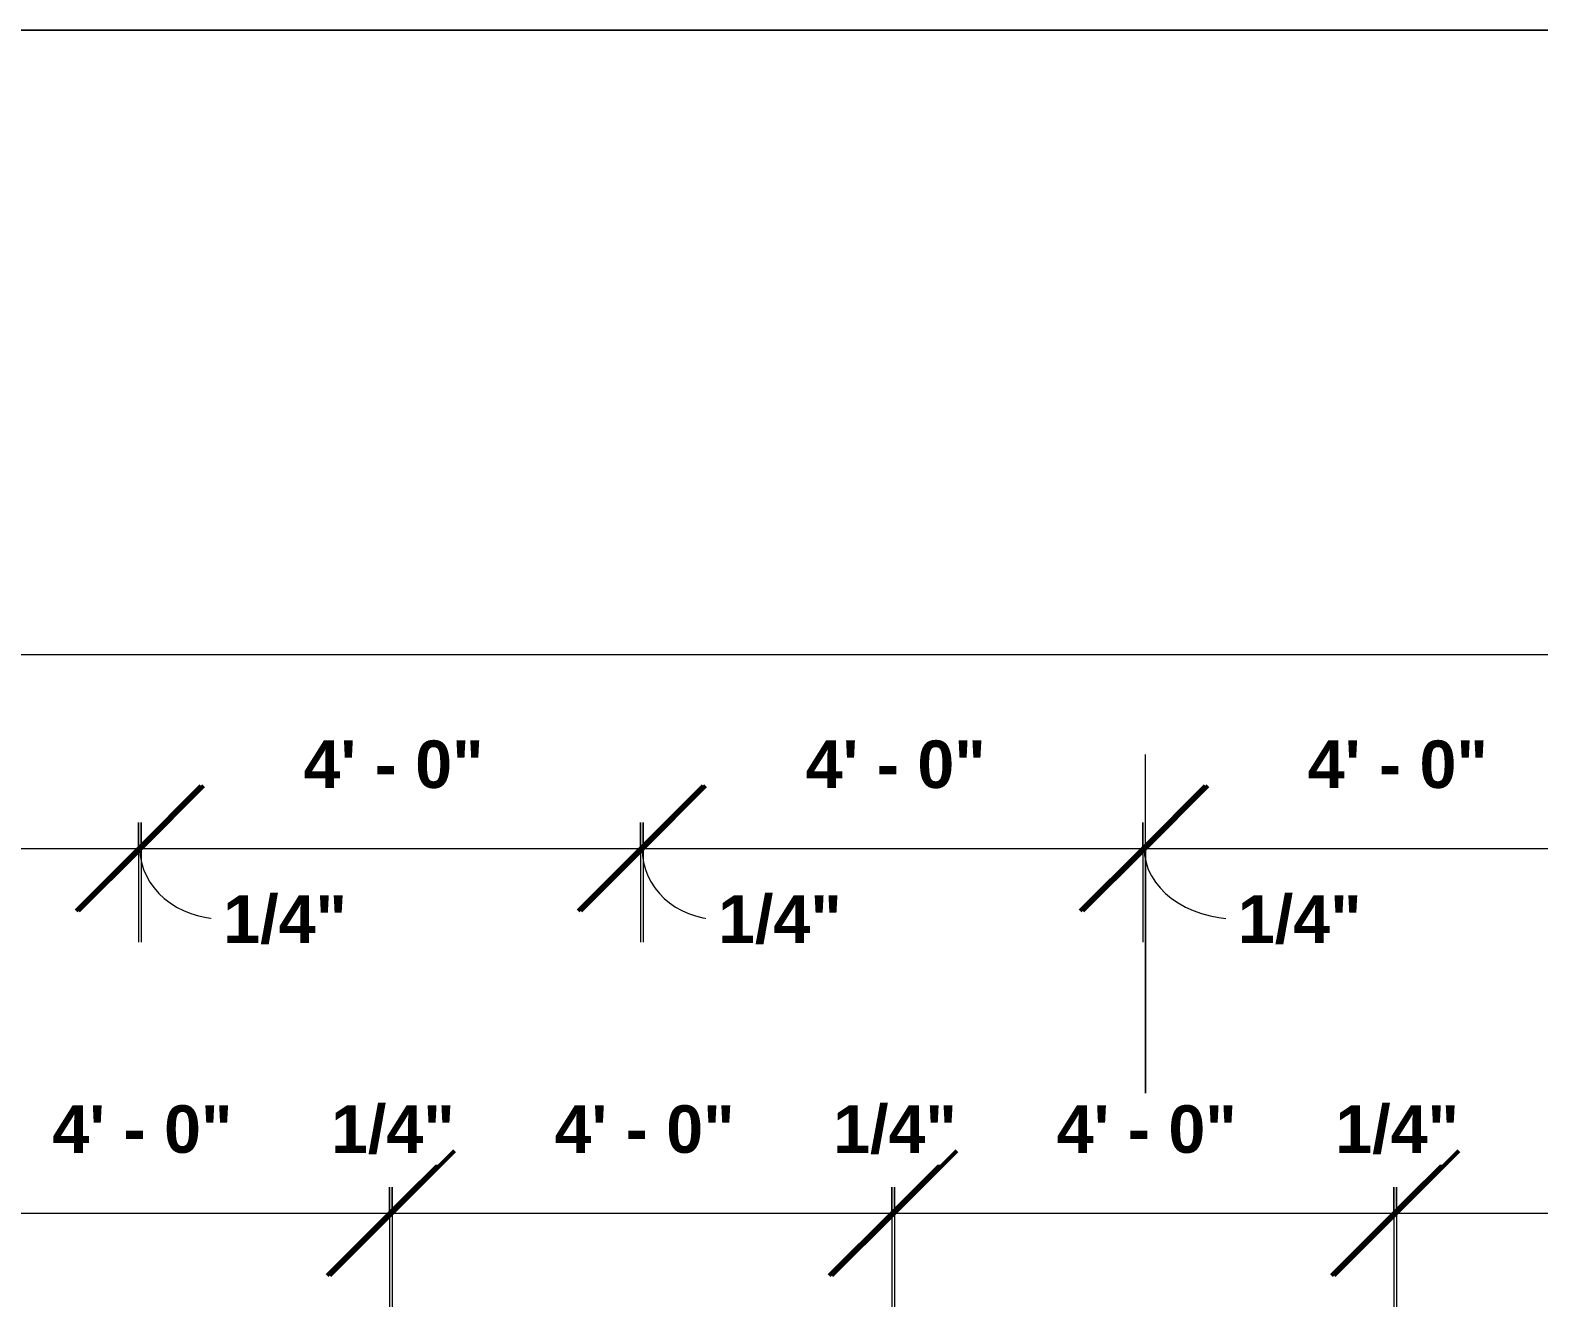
# Model space of a CAD drawing. Header units: inches. Extents: x 23906 to 26777, y -23220 to -20467.
# Drawn here: x 24884.7 to 25029.7, y -23014.7 to -22892.1 of the extents above; entities that cross this region are included whole.
import ezdxf

# ---------------------------------------------------------------- set-up
doc = ezdxf.new("R2010")
doc.units = ezdxf.units.IN
doc.header["$MEASUREMENT"] = 0
for name, color, linetype, lineweight in [('A-ANNO-DIMS', 211, 'Continuous', 9), ('A-ANNO-DIMS-96', 211, 'Continuous', 9), ('A-SITE-ROAD', 130, 'Continuous', 140), ('A-SITE-SWLK', 140, 'Continuous', 140), ('C-TOPO', 7, 'Continuous', 20)]:
    doc.layers.add(name, color=color, linetype=linetype, lineweight=lineweight)
doc.styles.add('Arial_B_1', font='arialbd.ttf', dxfattribs={"height": 4.566403})
doc.dimstyles.new('OD_Dimension_2_2', dxfattribs={"dimscale": 12, "dimtxt": 4.5, "dimasz": 1, "dimexe": 0.75, "dimexo": 0.5, "dimgap": 0.375, "dimtad": 1, "dimdec": 4, "dimrnd": 0.0625, "dimzin": 3, "dimdsep": 46, "dimlunit": 4, "dimtxsty": 'Arial_B_1', "dimblk1": 'OBLIQUE', "dimblk2": 'OBLIQUE', "dimsah": 1, "dimcen": 0.09, "dimdle": 0.75, "dimazin": 0, "dimtfac": 1, "dimtdec": 4, "dimtix": 1, "dimtmove": 1, "dimatfit": 3, "dimfxl": 1, "dimtvp": 1, "dimtfill": 1, "dimfrac": 2, "dimtolj": 1, "dimtzin": 0, "dimlwd": 13, "dimlwe": 13, "dimarcsym": 2})
doc.dimstyles.new('OD_Dimension_2_3', dxfattribs={"dimscale": 12, "dimtxt": 4.5, "dimasz": 1, "dimexe": 0.75, "dimexo": 0.5, "dimgap": 0.375, "dimtad": 1, "dimdec": 4, "dimrnd": 0.0625, "dimzin": 3, "dimdsep": 46, "dimlunit": 4, "dimtxsty": 'Arial_B_1', "dimblk1": 'OBLIQUE', "dimblk2": 'OBLIQUE', "dimsah": 1, "dimcen": 0.09, "dimdle": 0.75, "dimazin": 0, "dimtfac": 1, "dimtdec": 4, "dimtix": 1, "dimtmove": 0, "dimatfit": 3, "dimfxl": 1, "dimtvp": 1, "dimtfill": 1, "dimfrac": 2, "dimtolj": 1, "dimtzin": 0, "dimlwd": 13, "dimlwe": 13, "dimarcsym": 2})

# ---------------------------------------------------------------- blocks, each defined once
blk = doc.blocks.new('DIMBLOCK118-Enlarged First Floor Plan _East_')
at = {"layer": 'A-ANNO-DIMS-96', "lineweight": 50}
for p, q in [((24847.14, -22970.65), (24853.14, -22964.65)), ((24895.14, -22970.65), (24901.14, -22964.65)), ((24847.14, -22970.65), (24841.14, -22976.65)), ((24895.14, -22970.65), (24889.14, -22976.65))]:
    blk.add_line(p, q, dxfattribs=at)
at = {"layer": 'A-ANNO-DIMS-96', "lineweight": 13}
for p, q in [((24847.14, -22968.16), (24847.14, -22979.65)), ((24847.14, -22970.65), (24847.14, -22968.16)), ((24895.14, -22968.16), (24895.14, -22979.65)), ((24895.14, -22970.65), (24895.14, -22968.16)), ((24847.14, -22970.65), (24895.14, -22970.65))]:
    blk.add_line(p, q, dxfattribs=at)
at = {"layer": 'A-ANNO-DIMS-96', "color": 0, "lineweight": 13, "insert": (24862.75, -22960.29), "char_height": 4.566, "width": 20.1429, "attachment_point": 1, "line_spacing_factor": 0.938532, "style": 'Arial_B_1', "bg_fill": 3, "box_fill_scale": 1.25, "bg_fill_color": 0, "bg_fill_transparency": 0}
blk.add_mtext('4\' - 0"', dxfattribs=at)
blk = doc.blocks.new('_Oblique')
at = {"color": 0, "linetype": 'ByBlock', "lineweight": -2}
blk.add_line((-0.5, -0.5), (0.5, 0.5), dxfattribs=at)
blk = doc.blocks.new('DIMBLOCK119-Enlarged First Floor Plan _East_')
at = {"layer": 'A-ANNO-DIMS-96', "lineweight": 50}
for p, q in [((24895.14, -22970.65), (24901.14, -22964.65)), ((24895.39, -22970.65), (24901.39, -22964.65)), ((24895.14, -22970.65), (24889.14, -22976.65)), ((24895.39, -22970.65), (24889.39, -22976.65))]:
    blk.add_line(p, q, dxfattribs=at)
at = {"layer": 'A-ANNO-DIMS-96', "lineweight": 13}
for p, q in [((24895.14, -22968.16), (24895.14, -22979.65)), ((24895.14, -22970.65), (24895.14, -22968.16)), ((24895.39, -22968.16), (24895.39, -22979.65)), ((24895.39, -22970.65), (24895.39, -22968.16)), ((24895.14, -22970.65), (24895.39, -22970.65))]:
    blk.add_line(p, q, dxfattribs=at)
blk.add_ellipse((24903.29, -22970.65), major_axis=(8.02, 0), ratio=0.847416, start_param=3.141593, end_param=4.712389, dxfattribs=at)
at = {"layer": 'A-ANNO-DIMS-96', "color": 0, "lineweight": 13, "insert": (24903.29, -22975.16), "char_height": 4.566, "width": 13.8, "attachment_point": 1, "line_spacing_factor": 0.938532, "style": 'Arial_B_1', "bg_fill": 3, "box_fill_scale": 1.25, "bg_fill_color": 0, "bg_fill_transparency": 0}
blk.add_mtext('1/4"', dxfattribs=at)
blk = doc.blocks.new('DIMBLOCK120-Enlarged First Floor Plan _East_')
at = {"layer": 'A-ANNO-DIMS-96', "lineweight": 50}
for p, q in [((24895.39, -22970.65), (24901.39, -22964.65)), ((24943.39, -22970.65), (24949.39, -22964.65)), ((24895.39, -22970.65), (24889.39, -22976.65)), ((24943.39, -22970.65), (24937.39, -22976.65))]:
    blk.add_line(p, q, dxfattribs=at)
at = {"layer": 'A-ANNO-DIMS-96', "lineweight": 13}
for p, q in [((24895.39, -22968.16), (24895.39, -22979.65)), ((24895.39, -22970.65), (24895.39, -22968.16)), ((24943.39, -22968.16), (24943.39, -22979.65)), ((24943.39, -22970.65), (24943.39, -22968.16)), ((24895.39, -22970.65), (24943.39, -22970.65))]:
    blk.add_line(p, q, dxfattribs=at)
at = {"layer": 'A-ANNO-DIMS-96', "color": 0, "lineweight": 13, "insert": (24911, -22960.29), "char_height": 4.566, "width": 20.1429, "attachment_point": 1, "line_spacing_factor": 0.938532, "style": 'Arial_B_1', "bg_fill": 3, "box_fill_scale": 1.25, "bg_fill_color": 0, "bg_fill_transparency": 0}
blk.add_mtext('4\' - 0"', dxfattribs=at)
blk = doc.blocks.new('DIMBLOCK121-Enlarged First Floor Plan _East_')
at = {"layer": 'A-ANNO-DIMS-96', "lineweight": 50}
for p, q in [((24943.39, -22970.65), (24949.39, -22964.65)), ((24943.64, -22970.65), (24949.64, -22964.65)), ((24943.39, -22970.65), (24937.39, -22976.65)), ((24943.64, -22970.65), (24937.64, -22976.65))]:
    blk.add_line(p, q, dxfattribs=at)
at = {"layer": 'A-ANNO-DIMS-96', "lineweight": 13}
for p, q in [((24943.39, -22968.16), (24943.39, -22979.65)), ((24943.39, -22970.65), (24943.39, -22968.16)), ((24943.64, -22968.16), (24943.64, -22979.65)), ((24943.64, -22970.65), (24943.64, -22968.16)), ((24943.39, -22970.65), (24943.64, -22970.65))]:
    blk.add_line(p, q, dxfattribs=at)
blk.add_ellipse((24950.83, -22970.65), major_axis=(7.31, 0), ratio=0.929852, start_param=3.141593, end_param=4.712389, dxfattribs=at)
at = {"layer": 'A-ANNO-DIMS-96', "color": 0, "lineweight": 13, "insert": (24950.83, -22975.16), "char_height": 4.566, "width": 13.8, "attachment_point": 1, "line_spacing_factor": 0.938532, "style": 'Arial_B_1', "bg_fill": 3, "box_fill_scale": 1.25, "bg_fill_color": 0, "bg_fill_transparency": 0}
blk.add_mtext('1/4"', dxfattribs=at)
blk = doc.blocks.new('DIMBLOCK122-Enlarged First Floor Plan _East_')
at = {"layer": 'A-ANNO-DIMS-96', "lineweight": 50}
for p, q in [((24943.64, -22970.65), (24949.64, -22964.65)), ((24991.64, -22970.65), (24997.64, -22964.65)), ((24943.64, -22970.65), (24937.64, -22976.65)), ((24991.64, -22970.65), (24985.64, -22976.65))]:
    blk.add_line(p, q, dxfattribs=at)
at = {"layer": 'A-ANNO-DIMS-96', "lineweight": 13}
for p, q in [((24943.64, -22968.16), (24943.64, -22979.65)), ((24943.64, -22970.65), (24943.64, -22968.16)), ((24991.64, -22968.16), (24991.64, -22979.65)), ((24991.64, -22970.65), (24991.64, -22968.16)), ((24943.64, -22970.65), (24991.64, -22970.65))]:
    blk.add_line(p, q, dxfattribs=at)
at = {"layer": 'A-ANNO-DIMS-96', "color": 0, "lineweight": 13, "insert": (24959.25, -22960.29), "char_height": 4.566, "width": 20.1429, "attachment_point": 1, "line_spacing_factor": 0.938532, "style": 'Arial_B_1', "bg_fill": 3, "box_fill_scale": 1.25, "bg_fill_color": 0, "bg_fill_transparency": 0}
blk.add_mtext('4\' - 0"', dxfattribs=at)
blk = doc.blocks.new('DIMBLOCK123-Enlarged First Floor Plan _East_')
at = {"layer": 'A-ANNO-DIMS-96', "lineweight": 13}
for p, q in [((24991.89, -22998.63), (24991.89, -22961.65)), ((24991.64, -22968.16), (24991.64, -22979.65)), ((24991.64, -22970.65), (24991.64, -22968.16)), ((24991.64, -22970.65), (24991.89, -22970.65)), ((24991.89, -22970.65), (24991.89, -22998.63))]:
    blk.add_line(p, q, dxfattribs=at)
at = {"layer": 'A-ANNO-DIMS-96', "lineweight": 50}
for p, q in [((24991.64, -22970.65), (24997.64, -22964.65)), ((24991.89, -22970.65), (24997.89, -22964.65)), ((24991.64, -22970.65), (24985.64, -22976.65)), ((24991.89, -22970.65), (24985.89, -22976.65))]:
    blk.add_line(p, q, dxfattribs=at)
at = {"layer": 'A-ANNO-DIMS-96', "lineweight": 13}
blk.add_ellipse((25000.78, -22970.65), major_axis=(9.01, 0), ratio=0.754309, start_param=3.141593, end_param=4.712389, dxfattribs=at)
at = {"layer": 'A-ANNO-DIMS-96', "color": 0, "lineweight": 13, "insert": (25000.78, -22975.16), "char_height": 4.566, "width": 13.8, "attachment_point": 1, "line_spacing_factor": 0.938532, "style": 'Arial_B_1', "bg_fill": 3, "box_fill_scale": 1.25, "bg_fill_color": 0, "bg_fill_transparency": 0}
blk.add_mtext('1/4"', dxfattribs=at)
blk = doc.blocks.new('DIMBLOCK124-Enlarged First Floor Plan _East_')
at = {"layer": 'A-ANNO-DIMS-96', "lineweight": 13}
for p, q in [((24991.89, -22998.63), (24991.89, -22961.65)), ((25039.89, -22968.16), (25039.89, -22979.65)), ((25039.89, -22970.65), (25039.89, -22968.16)), ((24991.89, -22970.65), (25039.89, -22970.65)), ((24991.89, -22970.65), (24991.89, -22998.63))]:
    blk.add_line(p, q, dxfattribs=at)
at = {"layer": 'A-ANNO-DIMS-96', "lineweight": 50}
for p, q in [((24991.89, -22970.65), (24997.89, -22964.65)), ((25039.89, -22970.65), (25045.89, -22964.65)), ((24991.89, -22970.65), (24985.89, -22976.65)), ((25039.89, -22970.65), (25033.89, -22976.65))]:
    blk.add_line(p, q, dxfattribs=at)
at = {"layer": 'A-ANNO-DIMS-96', "color": 0, "lineweight": 13, "insert": (25007.5, -22960.29), "char_height": 4.566, "width": 20.1429, "attachment_point": 1, "line_spacing_factor": 0.938532, "style": 'Arial_B_1', "bg_fill": 3, "box_fill_scale": 1.25, "bg_fill_color": 0, "bg_fill_transparency": 0}
blk.add_mtext('4\' - 0"', dxfattribs=at)
blk = doc.blocks.new('DIMBLOCK216-Enlarged First Floor Plan _East_')
at = {"layer": 'A-ANNO-DIMS-96', "lineweight": 50}
for p, q in [((24871.27, -23005.69), (24877.27, -22999.69)), ((24919.27, -23005.69), (24925.27, -22999.69)), ((24871.27, -23005.69), (24865.27, -23011.69)), ((24919.27, -23005.69), (24913.27, -23011.69))]:
    blk.add_line(p, q, dxfattribs=at)
at = {"layer": 'A-ANNO-DIMS-96', "lineweight": 13}
for p, q in [((24871.27, -23003.2), (24871.27, -23014.69)), ((24871.27, -23005.69), (24871.27, -23003.2)), ((24919.27, -23003.2), (24919.27, -23014.69)), ((24919.27, -23005.69), (24919.27, -23003.2)), ((24871.27, -23005.69), (24919.27, -23005.69))]:
    blk.add_line(p, q, dxfattribs=at)
at = {"layer": 'A-ANNO-DIMS-96', "color": 0, "lineweight": 13, "insert": (24886.87, -22995.33), "char_height": 4.566, "width": 20.1429, "attachment_point": 1, "line_spacing_factor": 0.938532, "style": 'Arial_B_1', "bg_fill": 3, "box_fill_scale": 1.25, "bg_fill_color": 0, "bg_fill_transparency": 0}
blk.add_mtext('4\' - 0"', dxfattribs=at)
blk = doc.blocks.new('DIMBLOCK217-Enlarged First Floor Plan _East_')
at = {"layer": 'A-ANNO-DIMS-96', "lineweight": 50}
for p, q in [((24919.27, -23005.69), (24925.27, -22999.69)), ((24919.52, -23005.69), (24925.52, -22999.69)), ((24919.27, -23005.69), (24913.27, -23011.69)), ((24919.52, -23005.69), (24913.52, -23011.69))]:
    blk.add_line(p, q, dxfattribs=at)
at = {"layer": 'A-ANNO-DIMS-96', "lineweight": 13}
for p, q in [((24919.27, -23003.2), (24919.27, -23014.69)), ((24919.27, -23005.69), (24919.27, -23003.2)), ((24919.52, -23003.2), (24919.52, -23014.69)), ((24919.52, -23005.69), (24919.52, -23003.2)), ((24919.27, -23005.69), (24919.52, -23005.69))]:
    blk.add_line(p, q, dxfattribs=at)
at = {"layer": 'A-ANNO-DIMS-96', "color": 0, "lineweight": 13, "insert": (24913.64, -22995.33), "char_height": 4.566, "width": 13.8, "attachment_point": 1, "line_spacing_factor": 0.938532, "style": 'Arial_B_1', "bg_fill": 3, "box_fill_scale": 1.25, "bg_fill_color": 0, "bg_fill_transparency": 0}
blk.add_mtext('1/4"', dxfattribs=at)
blk = doc.blocks.new('DIMBLOCK218-Enlarged First Floor Plan _East_')
at = {"layer": 'A-ANNO-DIMS-96', "lineweight": 50}
for p, q in [((24919.52, -23005.69), (24925.52, -22999.69)), ((24967.52, -23005.69), (24973.52, -22999.69)), ((24919.52, -23005.69), (24913.52, -23011.69)), ((24967.52, -23005.69), (24961.52, -23011.69))]:
    blk.add_line(p, q, dxfattribs=at)
at = {"layer": 'A-ANNO-DIMS-96', "lineweight": 13}
for p, q in [((24919.52, -23003.2), (24919.52, -23014.69)), ((24919.52, -23005.69), (24919.52, -23003.2)), ((24967.52, -23003.2), (24967.52, -23014.69)), ((24967.52, -23005.69), (24967.52, -23003.2)), ((24919.52, -23005.69), (24967.52, -23005.69))]:
    blk.add_line(p, q, dxfattribs=at)
at = {"layer": 'A-ANNO-DIMS-96', "color": 0, "lineweight": 13, "insert": (24935.12, -22995.33), "char_height": 4.566, "width": 20.1429, "attachment_point": 1, "line_spacing_factor": 0.938532, "style": 'Arial_B_1', "bg_fill": 3, "box_fill_scale": 1.25, "bg_fill_color": 0, "bg_fill_transparency": 0}
blk.add_mtext('4\' - 0"', dxfattribs=at)
blk = doc.blocks.new('DIMBLOCK219-Enlarged First Floor Plan _East_')
at = {"layer": 'A-ANNO-DIMS-96', "lineweight": 50}
for p, q in [((24967.52, -23005.69), (24973.52, -22999.69)), ((24967.77, -23005.69), (24973.77, -22999.69)), ((24967.52, -23005.69), (24961.52, -23011.69)), ((24967.77, -23005.69), (24961.77, -23011.69))]:
    blk.add_line(p, q, dxfattribs=at)
at = {"layer": 'A-ANNO-DIMS-96', "lineweight": 13}
for p, q in [((24967.52, -23003.2), (24967.52, -23014.69)), ((24967.52, -23005.69), (24967.52, -23003.2)), ((24967.77, -23003.2), (24967.77, -23014.69)), ((24967.77, -23005.69), (24967.77, -23003.2)), ((24967.52, -23005.69), (24967.77, -23005.69))]:
    blk.add_line(p, q, dxfattribs=at)
at = {"layer": 'A-ANNO-DIMS-96', "color": 0, "lineweight": 13, "insert": (24961.89, -22995.33), "char_height": 4.566, "width": 13.8, "attachment_point": 1, "line_spacing_factor": 0.938532, "style": 'Arial_B_1', "bg_fill": 3, "box_fill_scale": 1.25, "bg_fill_color": 0, "bg_fill_transparency": 0}
blk.add_mtext('1/4"', dxfattribs=at)
blk = doc.blocks.new('DIMBLOCK220-Enlarged First Floor Plan _East_')
at = {"layer": 'A-ANNO-DIMS-96', "lineweight": 50}
for p, q in [((24967.77, -23005.69), (24973.77, -22999.69)), ((25015.77, -23005.69), (25021.77, -22999.69)), ((24967.77, -23005.69), (24961.77, -23011.69)), ((25015.77, -23005.69), (25009.77, -23011.69))]:
    blk.add_line(p, q, dxfattribs=at)
at = {"layer": 'A-ANNO-DIMS-96', "lineweight": 13}
for p, q in [((24967.77, -23003.2), (24967.77, -23014.69)), ((24967.77, -23005.69), (24967.77, -23003.2)), ((25015.77, -23003.2), (25015.77, -23014.69)), ((25015.77, -23005.69), (25015.77, -23003.2)), ((24967.77, -23005.69), (25015.77, -23005.69))]:
    blk.add_line(p, q, dxfattribs=at)
at = {"layer": 'A-ANNO-DIMS-96', "color": 0, "lineweight": 13, "insert": (24983.37, -22995.33), "char_height": 4.566, "width": 20.1429, "attachment_point": 1, "line_spacing_factor": 0.938532, "style": 'Arial_B_1', "bg_fill": 3, "box_fill_scale": 1.25, "bg_fill_color": 0, "bg_fill_transparency": 0}
blk.add_mtext('4\' - 0"', dxfattribs=at)
blk = doc.blocks.new('DIMBLOCK221-Enlarged First Floor Plan _East_')
at = {"layer": 'A-ANNO-DIMS-96', "lineweight": 50}
for p, q in [((25015.77, -23005.69), (25021.77, -22999.69)), ((25016.02, -23005.69), (25022.02, -22999.69)), ((25015.77, -23005.69), (25009.77, -23011.69)), ((25016.02, -23005.69), (25010.02, -23011.69))]:
    blk.add_line(p, q, dxfattribs=at)
at = {"layer": 'A-ANNO-DIMS-96', "lineweight": 13}
for p, q in [((25015.77, -23003.2), (25015.77, -23014.69)), ((25015.77, -23005.69), (25015.77, -23003.2)), ((25016.02, -23003.2), (25016.02, -23014.69)), ((25016.02, -23005.69), (25016.02, -23003.2)), ((25015.77, -23005.69), (25016.02, -23005.69))]:
    blk.add_line(p, q, dxfattribs=at)
at = {"layer": 'A-ANNO-DIMS-96', "color": 0, "lineweight": 13, "insert": (25010.14, -22995.33), "char_height": 4.566, "width": 13.8, "attachment_point": 1, "line_spacing_factor": 0.938532, "style": 'Arial_B_1', "bg_fill": 3, "box_fill_scale": 1.25, "bg_fill_color": 0, "bg_fill_transparency": 0}
blk.add_mtext('1/4"', dxfattribs=at)
blk = doc.blocks.new('DIMBLOCK222-Enlarged First Floor Plan _East_')
at = {"layer": 'A-ANNO-DIMS-96', "lineweight": 50}
for p, q in [((25016.02, -23005.69), (25022.02, -22999.69)), ((25064.02, -23005.69), (25070.02, -22999.69)), ((25016.02, -23005.69), (25010.02, -23011.69)), ((25064.02, -23005.69), (25058.02, -23011.69))]:
    blk.add_line(p, q, dxfattribs=at)
at = {"layer": 'A-ANNO-DIMS-96', "lineweight": 13}
for p, q in [((25016.02, -23003.2), (25016.02, -23014.69)), ((25016.02, -23005.69), (25016.02, -23003.2)), ((25064.02, -23003.2), (25064.02, -23014.69)), ((25064.02, -23005.69), (25064.02, -23003.2)), ((25016.02, -23005.69), (25064.02, -23005.69))]:
    blk.add_line(p, q, dxfattribs=at)
at = {"layer": 'A-ANNO-DIMS-96', "color": 0, "lineweight": 13, "insert": (25031.62, -22995.33), "char_height": 4.566, "width": 20.1429, "attachment_point": 1, "line_spacing_factor": 0.938532, "style": 'Arial_B_1', "bg_fill": 3, "box_fill_scale": 1.25, "bg_fill_color": 0, "bg_fill_transparency": 0}
blk.add_mtext('4\' - 0"', dxfattribs=at)

msp = doc.modelspace()

# ---------------------------------------------------------------- linework, layer by layer
at = {"layer": 'A-SITE-ROAD', "color": 43, "lineweight": 13}
msp.add_line((26158.89344, -22952.06748), (24207.10448, -22952.06748), dxfattribs=at)
at = {"layer": 'A-SITE-SWLK', "color": 43, "lineweight": 13}
msp.add_line((24244.01523, -22892.06748), (25981.01523, -22892.06748), dxfattribs=at)
at = {"layer": 'C-TOPO', "color": 43, "lineweight": 13}
for p, q in [((24244.01514, -22892.06689), (25981.0166, -22892.06689)), ((25981.0166, -22892.06689), (24244.01514, -22892.06689)), ((26363.89648, -22952.06689), (24207.10448, -22952.06689)), ((26284.88965, -22952.06689), (24207.10448, -22952.06689))]:
    msp.add_line(p, q, dxfattribs=at)

# ---------------------------------------------------------------- dimensions: what is measured, and where the dimension line sits
at = {"layer": 'A-ANNO-DIMS', "lineweight": 13}
for base, p1, p2, picture, middle in [((24895.14023, -22970.64582), (24847.14023, -22962.16053), (24895.14023, -22962.16053), 'DIMBLOCK118-Enlarged First Floor Plan _East_', (24871.14023, -22963.81433)), ((24919.26523, -23005.68557), (24871.26523, -22997.20029), (24919.26523, -22997.20029), 'DIMBLOCK216-Enlarged First Floor Plan _East_', (24895.26523, -22998.85409))]:
    dim = msp.add_linear_dim(base=base, p1=p1, p2=p2, dimstyle='OD_Dimension_2_3', override={"dimpost": '<>', "dimfxl": 48}, dxfattribs=at)
    dim.commit()
    dim.dimension.update_dxf_attribs({"geometry": picture, "text_midpoint": middle})

# ---------------------------------------------------------------- next in the draw order: dimensions: what is measured, and where the dimension line sits
dim = msp.add_linear_dim(base=(24895.39023, -22970.64582), p1=(24895.14023, -22962.16053), p2=(24895.39023, -22962.16053), dimstyle='OD_Dimension_2_2', override={"dimpost": '<>', "dimfxl": 0.25}, dxfattribs=at)
dim.commit()
dim.dimension.update_dxf_attribs({"geometry": 'DIMBLOCK119-Enlarged First Floor Plan _East_', "text_midpoint": (24910.18762, -22978.2077), "dimtype": 160})
dim = msp.add_linear_dim(base=(24919.51523, -23005.68557), p1=(24919.26523, -22997.20029), p2=(24919.51523, -22997.20029), dimstyle='OD_Dimension_2_3', override={"dimpost": '<>', "dimfxl": 0.25}, dxfattribs=at)
dim.commit()
dim.dimension.update_dxf_attribs({"geometry": 'DIMBLOCK217-Enlarged First Floor Plan _East_', "text_midpoint": (24919.39023, -22998.8245)})

# ---------------------------------------------------------------- next in the draw order: dimensions: what is measured, and where the dimension line sits
for base, p1, p2, picture, middle in [((24943.39023, -22970.64582), (24895.39023, -22962.16053), (24943.39023, -22962.16053), 'DIMBLOCK120-Enlarged First Floor Plan _East_', (24919.39023, -22963.81433)), ((24967.51523, -23005.68557), (24919.51523, -22997.20029), (24967.51523, -22997.20029), 'DIMBLOCK218-Enlarged First Floor Plan _East_', (24943.51523, -22998.85409))]:
    dim = msp.add_linear_dim(base=base, p1=p1, p2=p2, dimstyle='OD_Dimension_2_3', override={"dimpost": '<>', "dimfxl": 48}, dxfattribs=at)
    dim.commit()
    dim.dimension.update_dxf_attribs({"geometry": picture, "text_midpoint": middle})

# ---------------------------------------------------------------- next in the draw order: dimensions: what is measured, and where the dimension line sits
dim = msp.add_linear_dim(base=(24943.64023, -22970.64582), p1=(24943.39023, -22962.16053), p2=(24943.64023, -22962.16053), dimstyle='OD_Dimension_2_2', override={"dimpost": '<>', "dimfxl": 0.25}, dxfattribs=at)
dim.commit()
dim.dimension.update_dxf_attribs({"geometry": 'DIMBLOCK121-Enlarged First Floor Plan _East_', "text_midpoint": (24957.7264, -22978.2077), "dimtype": 160})
dim = msp.add_linear_dim(base=(24967.76523, -23005.68557), p1=(24967.51523, -22997.20029), p2=(24967.76523, -22997.20029), dimstyle='OD_Dimension_2_3', override={"dimpost": '<>', "dimfxl": 0.25}, dxfattribs=at)
dim.commit()
dim.dimension.update_dxf_attribs({"geometry": 'DIMBLOCK219-Enlarged First Floor Plan _East_', "text_midpoint": (24967.64023, -22998.8245)})

# ---------------------------------------------------------------- next in the draw order: dimensions: what is measured, and where the dimension line sits
dim = msp.add_linear_dim(base=(24991.64023, -22970.64582), p1=(24943.64023, -22962.16053), p2=(24991.64023, -22962.16053), dimstyle='OD_Dimension_2_3', override={"dimpost": '<>', "dimfxl": 48}, dxfattribs=at)
dim.commit()
dim.dimension.update_dxf_attribs({"geometry": 'DIMBLOCK122-Enlarged First Floor Plan _East_', "text_midpoint": (24967.64023, -22963.81433)})

# ---------------------------------------------------------------- next in the draw order: dimensions: what is measured, and where the dimension line sits
dim = msp.add_linear_dim(base=(24991.89023, -22970.64582), p1=(24991.64023, -22962.16053), p2=(24991.89023, -22992.62731), dimstyle='OD_Dimension_2_2', override={"dimpost": '<>', "dimfxl": 30.467799}, dxfattribs=at)
dim.commit()
dim.dimension.update_dxf_attribs({"geometry": 'DIMBLOCK123-Enlarged First Floor Plan _East_', "text_midpoint": (25007.67785, -22978.2077), "dimtype": 160})

# ---------------------------------------------------------------- next in the draw order: dimensions: what is measured, and where the dimension line sits
dim = msp.add_linear_dim(base=(25039.89023, -22970.64582), p1=(24991.89023, -22992.62731), p2=(25039.89023, -22962.16053), dimstyle='OD_Dimension_2_3', override={"dimpost": '<>', "dimfxl": 56.852654}, dxfattribs=at)
dim.commit()
dim.dimension.update_dxf_attribs({"geometry": 'DIMBLOCK124-Enlarged First Floor Plan _East_', "text_midpoint": (25015.89023, -22963.81433)})

# ---------------------------------------------------------------- next in the draw order: dimensions: what is measured, and where the dimension line sits
dim = msp.add_linear_dim(base=(25015.76523, -23005.68557), p1=(24967.76523, -22997.20029), p2=(25015.76523, -22997.20029), dimstyle='OD_Dimension_2_3', override={"dimpost": '<>', "dimfxl": 48}, dxfattribs=at)
dim.commit()
dim.dimension.update_dxf_attribs({"geometry": 'DIMBLOCK220-Enlarged First Floor Plan _East_', "text_midpoint": (24991.76523, -22998.85409)})

# ---------------------------------------------------------------- next in the draw order: dimensions: what is measured, and where the dimension line sits
dim = msp.add_linear_dim(base=(25016.01523, -23005.68557), p1=(25015.76523, -22997.20029), p2=(25016.01523, -22997.20029), dimstyle='OD_Dimension_2_3', override={"dimpost": '<>', "dimfxl": 0.25}, dxfattribs=at)
dim.commit()
dim.dimension.update_dxf_attribs({"geometry": 'DIMBLOCK221-Enlarged First Floor Plan _East_', "text_midpoint": (25015.89023, -22998.8245)})

# ---------------------------------------------------------------- next in the draw order: dimensions: what is measured, and where the dimension line sits
dim = msp.add_linear_dim(base=(25064.01523, -23005.68557), p1=(25016.01523, -22997.20029), p2=(25064.01523, -22997.20029), dimstyle='OD_Dimension_2_3', override={"dimpost": '<>', "dimfxl": 48}, dxfattribs=at)
dim.commit()
dim.dimension.update_dxf_attribs({"geometry": 'DIMBLOCK222-Enlarged First Floor Plan _East_', "text_midpoint": (25040.01523, -22998.85409)})

doc.saveas('drawing.dxf')
